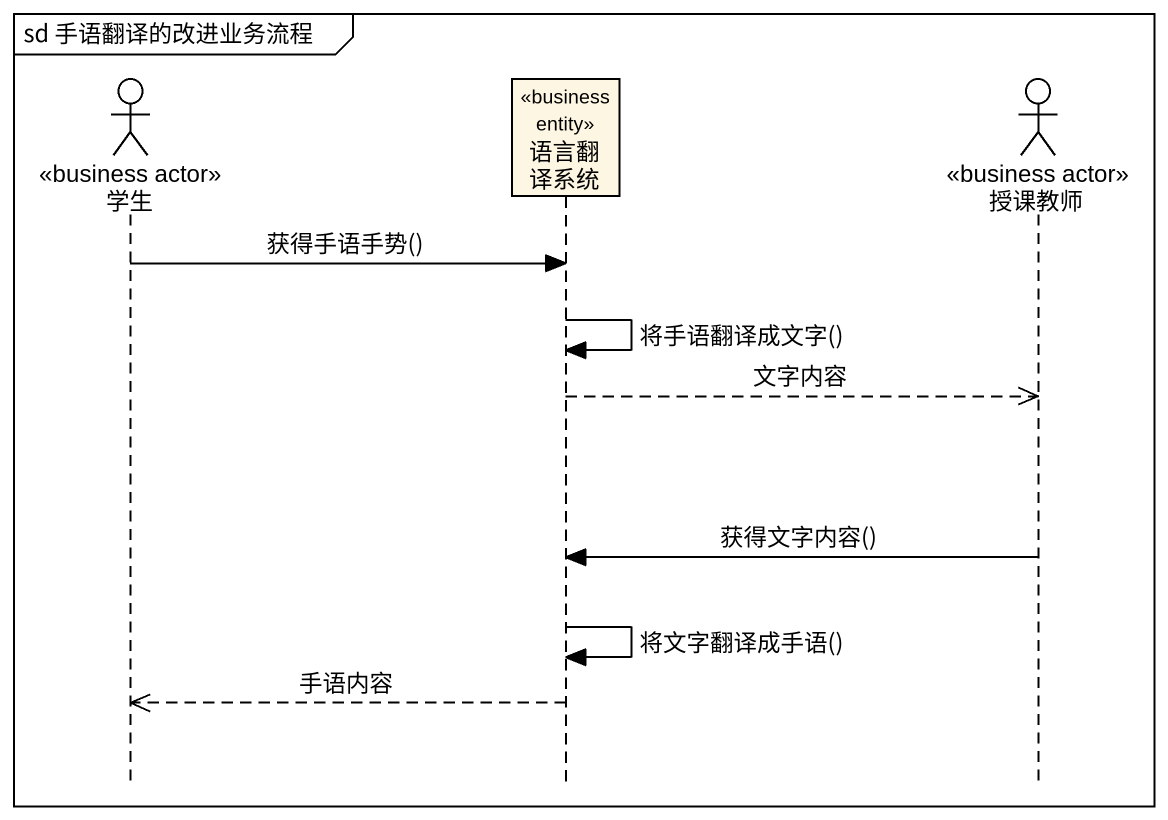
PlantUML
@startuml
mainframe sd 手语翻译的改进业务流程
hide footbox
actor 学生 <<business actor>>
participant 语言翻译系统 <<business entity>>
actor 授课教师 <<business actor>>

学生 -> 语言翻译系统 : 获得手语手势()
语言翻译系统 -> 语言翻译系统 : 将手语翻译成文字()
语言翻译系统 -->> 授课教师 : 文字内容
授课教师 -> 语言翻译系统 : 获得文字内容()
语言翻译系统 -> 语言翻译系统 : 将文字翻译成手语()
语言翻译系统 -->> 学生 : 手语内容
@enduml
